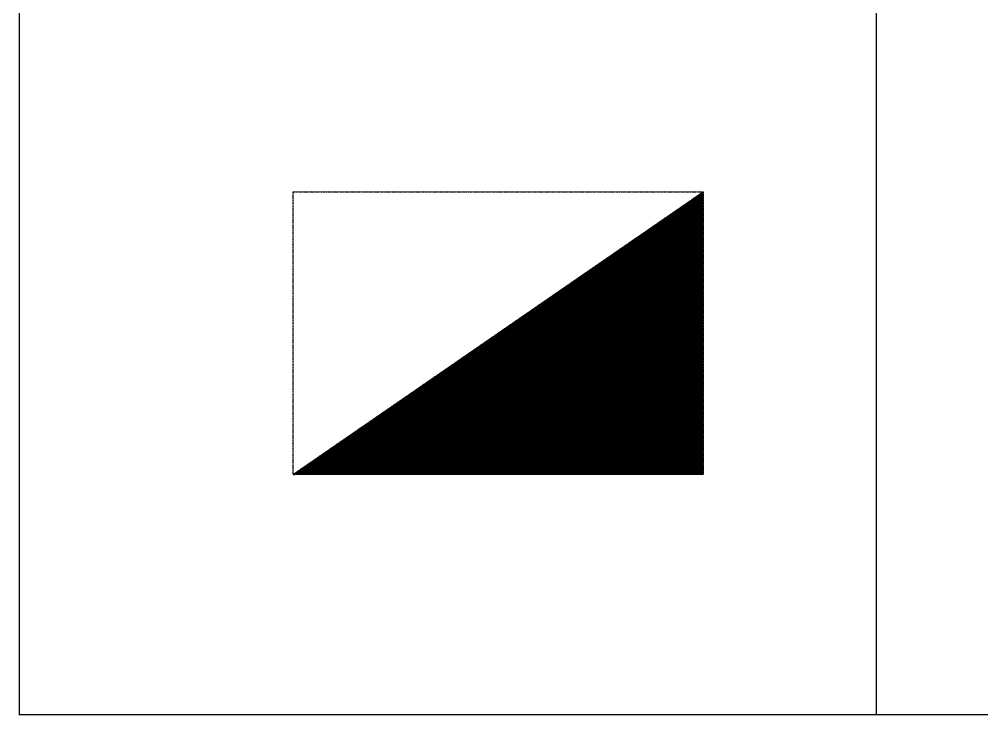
# Model space of a CAD drawing. Header units: inches. Extents: x 14 to 94880, y -4 to 65361.
# Drawn here: x 49466 to 50778, y 20775 to 21723 of the extents above; entities that cross this region are included whole.
import ezdxf

# ---------------------------------------------------------------- set-up
doc = ezdxf.new("R2010")
doc.units = ezdxf.units.IN
doc.header["$MEASUREMENT"] = 0
doc.linetypes.add('DASHED2', pattern=[0.375, 0.25, -0.125])
doc.linetypes.add('HIDDEN', pattern=[0.375, 0.25, -0.125])
doc.layers.add('ELECT', color=6, linetype='Continuous')
doc.layers.add('LAMPU', color=7, linetype='Continuous')

# ---------------------------------------------------------------- blocks, each defined once
blk = doc.blocks.new('db')
at = {"layer": 'ELECT', "linetype": 'HIDDEN'}
h = blk.add_hatch(dxfattribs=at)
h.set_pattern_fill('ANSI31', color=3)
h.set_pattern_definition([(45, (86599757.14892, -1238543.71114), (-0.08838834765, 0.08838834765), [])])
h.paths.add_polyline_path([(86613598.6, -1197728.4), (86613598.6, -1197343.4), (86613039.9, -1197728.4)])
at = {"layer": 'ELECT', "color": 7, "linetype": 'HIDDEN'}
blk.add_line((86613598.6, -1197343.4), (86613039.9, -1197728.4), dxfattribs=at)
blk.add_lwpolyline([(86613039.9, -1197343.4), (86613598.6, -1197343.4), (86613598.6, -1197728.4), (86613039.9, -1197728.4)], close=True, dxfattribs=at)

msp = doc.modelspace()

# ---------------------------------------------------------------- linework, layer by layer
at = {"layer": 'LAMPU', "color": 1, "linetype": 'Continuous'}
for p, q in [((49466.2, 22800), (49466.2, 20775.1)), ((50633.9, 22650.5), (50633.9, 20775.6)), ((49466.2, 20775.6), (59546.7, 20775.6))]:
    msp.add_line(p, q, dxfattribs=at)

# ---------------------------------------------------------------- block references
at = {"layer": 'ELECT', "color": 0, "linetype": 'DASHED2', "lineweight": 18}
msp.add_blockref('db', (-86563200.3, 1218830.8), dxfattribs=at)

doc.saveas('drawing.dxf')
